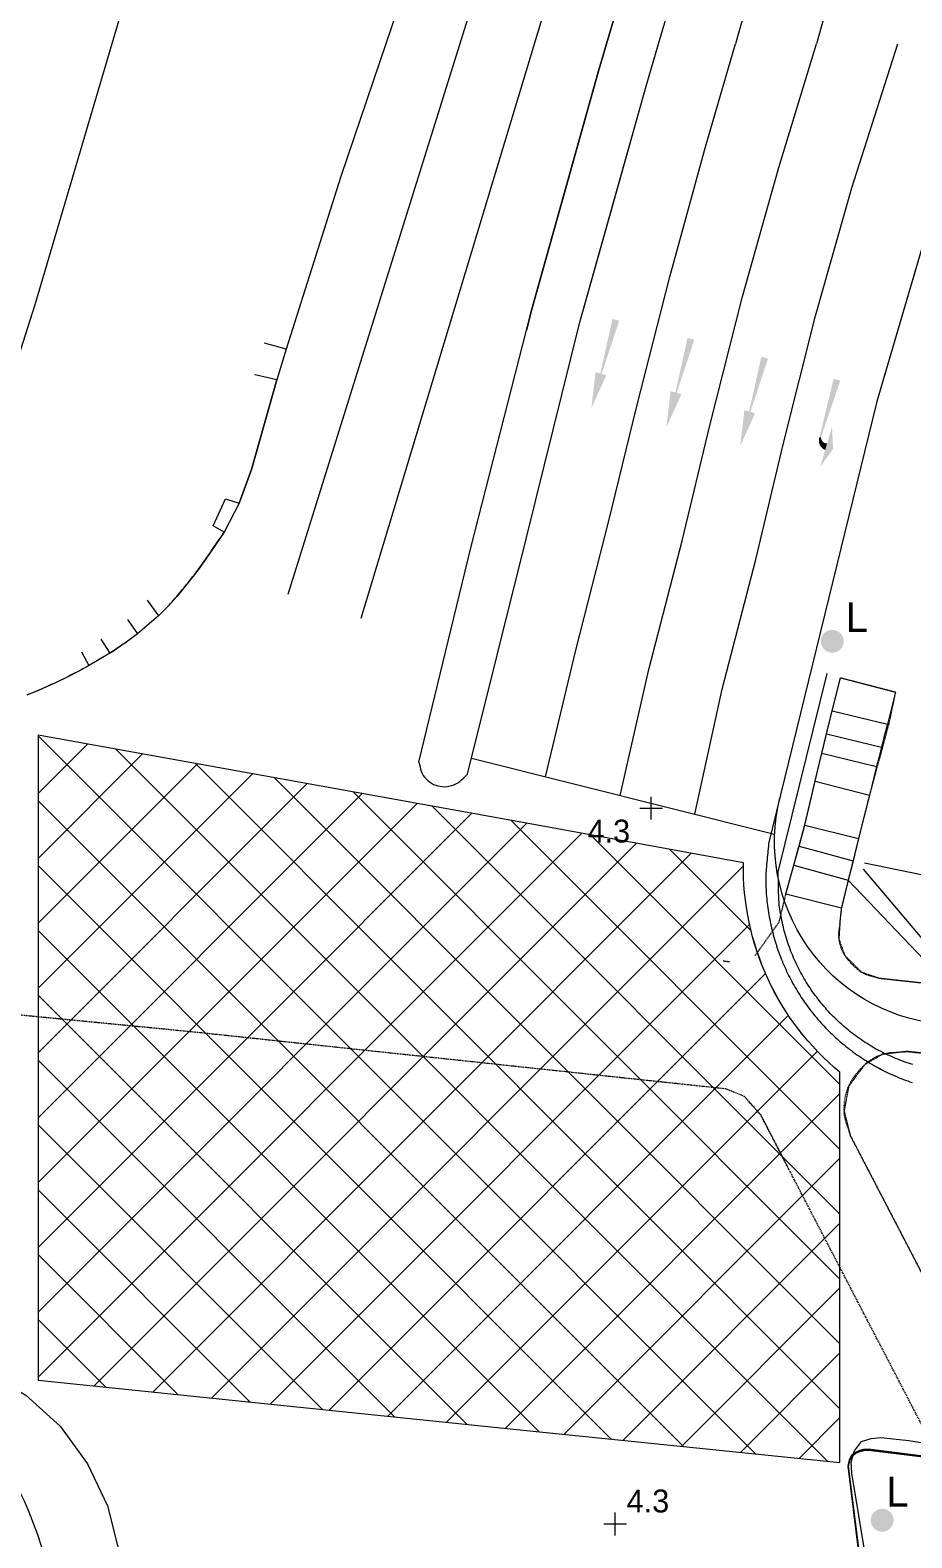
# Model space of a CAD drawing. Header units: millimetres. Extents: x 833924389 to 835767163, y 817400000 to 818811854.
# Drawn here: x 835228338 to 835266825, y 818534828 to 818600601 of the extents above; entities that cross this region are included whole.
import ezdxf
from ezdxf.enums import TextEntityAlignment as Align

# ---------------------------------------------------------------- set-up
doc = ezdxf.new("R2010")
doc.units = ezdxf.units.MM
doc.header["$LTSCALE"] = 10
doc.header["$MEASUREMENT"] = 0
doc.linetypes.add('11nw24d$1$DGN Style 5', pattern=[1.174922, 0.503538, -0.671384])
doc.linetypes.add('HIDDEN', pattern=[0.375, 0.25, -0.125])
doc.layers.add('01_Base_Plan', color=5, linetype='Continuous', lineweight=5)
doc.styles.add('11nw24d$0$Style-WORKING', font='WORKING.shx')
doc.styles.add('11nw24d$1$Style-ENGINEERING', font='ENGINEERING.shx')

# ---------------------------------------------------------------- blocks, each defined once
blk = doc.blocks.new('11nw24d$0$SPOTHT')
at = {"layer": '01_Base_Plan', "linetype": 'Continuous', "lineweight": 13}
for p, q in [((-0.5, 0), (0.5, 0)), ((0, -0.5), (0, 0.5))]:
    blk.add_line(p, q, dxfattribs=at)
blk = doc.blocks.new('11nw24d$0$UTILP')
at = {"layer": '01_Base_Plan', "linetype": 'Continuous', "lineweight": 13}
h = blk.add_hatch(color=256, dxfattribs=at)
edge = h.paths.add_edge_path()
edge.add_arc((0, 0), 0.5, 0, 360)

msp = doc.modelspace()

# ---------------------------------------------------------------- hatches: boundary and pattern name
at = {"layer": '01_Base_Plan'}
h = msp.add_hatch(color=256, dxfattribs=at)
edge = h.paths.add_edge_path()
edge.add_line((835263124, 818582573), (835263039, 818582281))
edge.add_spline(control_points=[(835263039, 818582281), (835262783, 818582406), (835262707, 818582650), (835262796, 818582851)], knot_values=[0, 0, 0, 0, 1, 1, 1, 1], weights=[1, 0.82636, 0.82636, 1], degree=3, periodic=0)
edge.add_line((835262796, 818582851), (835262855, 818582840))
edge.add_spline(control_points=[(835262855, 818582840), (835262869, 818582653), (835263000, 818582559), (835263124, 818582573)], knot_values=[0, 0, 0, 0, 1, 1, 1, 1], weights=[1, 0.82636, 0.82636, 1], degree=3, periodic=0)

# ---------------------------------------------------------------- linework, layer by layer
for p, q in [((835242784, 818574947), (835259294, 818629647)), ((835239601, 818575990), (835256212, 818629207)), ((835247430, 818568150), (835250000, 818578472)), ((835250000, 818566008), (835228682, 818569852)), ((835228682, 818569852), (835228682, 818541703)), ((835228682, 818569811), (835260006, 818538487)), ((835228682, 818567294), (835230849, 818569461)), ((835228682, 818564466), (835233246, 818569029)), ((835232083, 818569239), (835263158, 818538164)), ((835247601, 818568837), (835260836, 818565519)), ((835228682, 818561637), (835235642, 818568597)), ((835228682, 818558809), (835238038, 818568165)), ((835235534, 818568617), (835263687, 818540463)), ((835228682, 818555980), (835240434, 818567733)), ((835238984, 818567994), (835263687, 818543292)), ((835228682, 818553152), (835242831, 818567301)), ((835228682, 818566983), (835256854, 818538811)), ((835228682, 818550323), (835245227, 818566869)), ((835242435, 818567372), (835263687, 818546120)), ((835245886, 818566750), (835263687, 818548949)), ((835228682, 818547495), (835247623, 818566437)), ((835249336, 818566128), (835263687, 818551777)), ((835228682, 818544667), (835250020, 818566004)), ((835228682, 818541838), (835252412, 818565568)), ((835252793, 818565499), (835263687, 818554605)), ((835231124, 818541452), (835254805, 818565132)), ((835256252, 818564869), (835259805, 818561316)), ((835228682, 818564155), (835253703, 818539134)), ((835233689, 818541189), (835257197, 818564696)), ((835236255, 818540925), (835259469, 818564140)), ((835238820, 818540662), (835259742, 818561584)), ((835228682, 818561326), (835250551, 818539457)), ((835241385, 818540399), (835260436, 818559450)), ((835228682, 818558498), (835247399, 818539781)), ((835243950, 818540135), (835261437, 818557623)), ((835228682, 818555669), (835244246, 818540105)), ((835246515, 818539872), (835262699, 818556056)), ((835249080, 818539608), (835263687, 818554216)), ((835228682, 818552841), (835241094, 818540428)), ((835251645, 818539345), (835263687, 818551387)), ((835228682, 818550012), (835237942, 818540752)), ((835254210, 818539082), (835263687, 818548559)), ((835228682, 818547184), (835234790, 818541076)), ((835256775, 818538819), (835263687, 818545730)), ((835228682, 818544356), (835231638, 818541399)), ((835259341, 818538556), (835263687, 818542902)), ((835261906, 818538293), (835263687, 818540074))]:
    msp.add_line(p, q, dxfattribs=at)
at = {"layer": '01_Base_Plan', "linetype": 'HIDDEN', "ltscale": 10}
for p, q in [((835263342, 818570900), (835263713, 818572351)), ((835263713, 818572351), (835266109, 818571727)), ((835266109, 818571727), (835265809, 818570313)), ((835262602, 818567844), (835263342, 818570900)), ((835265809, 818570313), (835264973, 818567233)), ((835262148, 818565918), (835262602, 818567844)), ((835264973, 818567233), (835264496, 818565333)), ((835261329, 818562917), (835262148, 818565918)), ((835264496, 818565333), (835263748, 818562316)), ((835261034, 818561702), (835261329, 818562917)), ((835263748, 818562316), (835263691, 818561805)), ((835259985, 818560238), (835261034, 818561702)), ((835263691, 818561805), (835263636, 818560951)), ((835263636, 818560951), (835263896, 818560235)), ((835263896, 818560235), (835264621, 818559510)), ((835264621, 818559510), (835265401, 818559245)), ((835265401, 818559245), (835268515, 818558907)), ((835265536, 818555925), (835264763, 818555467)), ((835266618, 818556045), (835265536, 818555925)), ((835268193, 818555874), (835266618, 818556045)), ((835264763, 818555467), (835264063, 818554519)), ((835264063, 818554519), (835263865, 818553443)), ((835260234, 818553275), (835259520, 818554078)), ((835261412, 818550997), (835260234, 818553275)), ((835263865, 818553443), (835264132, 818552394)), ((835264132, 818552394), (835268857, 818543307))]:
    msp.add_line(p, q, dxfattribs=at)
at = {"layer": '01_Base_Plan', "linetype": 'Continuous'}
for p, q in [((835263342, 818570900), (835265755, 818570326)), ((835263100, 818569900), (835265501, 818569319)), ((835262896, 818569055), (835265287, 818568475)), ((835262148, 818565918), (835262602, 818567844)), ((835262602, 818567844), (835264973, 818567233)), ((835264973, 818567233), (835264496, 818565333)), ((835262148, 818565918), (835264496, 818565333)), ((835268426, 818558917), (835264047, 818563523)), ((835261329, 818562917), (835263748, 818562316))]:
    msp.add_line(p, q, dxfattribs=at)
at = {"layer": '01_Base_Plan', "linetype": 'Continuous', "flags": 128}
for points in [[(835255771, 818600000), (835264875, 818630694), (835265886, 818634208), (835267484, 818637772), (835272633, 818649661), (835273608, 818652012), (835274366, 818654460), (835277093, 818664142), (835284298, 818693551), (835289503, 818715212), (835294523, 818731172), (835299891, 818752699)], [(835296024, 818751555), (835297173, 818747174), (835293271, 818731525), (835288250, 818715560), (835283440, 818695682), (835283710, 818695637), (835283261, 818693766), (835283035, 818693860), (835275836, 818664473), (835273119, 818654828), (835272384, 818652454), (835271432, 818650159), (835265736, 818638636), (835262785, 818631314), (835253497, 818600000)], [(835255771, 818600000), (835264875, 818630694), (835265886, 818634208), (835267484, 818637772), (835272633, 818649661), (835273608, 818652012), (835274366, 818654460), (835277093, 818664142), (835284298, 818693551)], [(835253497, 818600000), (835262785, 818631314)], [(835229602, 818619835), (835248410, 818615191), (835248481, 818615118), (835248556, 818615048), (835248626, 818614975), (835248684, 818614896), (835248721, 818614807), (835248740, 818614711), (835248749, 818614609), (835248764, 818614436), (835243864, 818600000)], [(835233370, 818604979), (835231901, 818600000)], [(835231901, 818600000), (835228541, 818588611)], [(835243864, 818600000), (835241903, 818594221)], [(835250000, 818587517), (835250232, 818588423), (835253130, 818598764), (835253497, 818600000)], [(835250000, 818578472), (835252338, 818587858), (835255225, 818598160), (835255771, 818600000)], [(835253497, 818600000), (835253130, 818598764), (835251441, 818592739), (835250232, 818588423), (835250000, 818587517)], [(835250000, 818578472), (835252338, 818587858), (835253610, 818592397), (835255225, 818598160), (835255771, 818600000)], [(835269882, 818600000), (835265300, 818584406)], [(835241903, 818594221), (835239512, 818586679), (835238574, 818586939)], [(835267027, 818590283), (835265300, 818584406), (835260569, 818565109), (835260561, 818565006), (835260553, 818564906), (835260544, 818564806), (835260535, 818564706), (835260525, 818564606), (835260515, 818564506), (835260505, 818564407), (835260495, 818564307), (835260486, 818564207), (835260477, 818564107), (835260469, 818564007), (835260462, 818563908), (835260457, 818563808), (835260452, 818563708), (835260449, 818563608), (835260448, 818563509), (835260448, 818563409), (835260451, 818563310), (835260454, 818563210), (835260459, 818563110), (835260465, 818563010), (835260472, 818562910), (835260480, 818562811), (835260489, 818562711), (835260499, 818562611), (835260511, 818562511), (835260523, 818562411), (835260536, 818562312), (835260551, 818562212), (835260566, 818562113), (835260583, 818562014), (835260600, 818561916), (835260618, 818561817), (835260638, 818561720), (835260658, 818561622), (835260679, 818561524), (835260702, 818561427), (835260725, 818561330), (835260745, 818561251), (835260749, 818561233), (835260775, 818561136), (835260801, 818561039), (835260829, 818560943), (835260857, 818560846), (835260886, 818560750), (835260896, 818560721), (835260917, 818560655), (835260948, 818560559), (835260981, 818560464), (835261014, 818560370), (835261048, 818560276), (835261084, 818560182), (835261120, 818560089), (835261157, 818559996), (835261196, 818559904), (835261235, 818559813), (835261275, 818559722), (835261317, 818559630), (835261359, 818559540), (835261403, 818559449), (835261447, 818559359), (835261493, 818559270), (835261539, 818559181), (835261587, 818559092), (835261635, 818559004), (835261684, 818558917), (835261735, 818558830), (835261786, 818558744), (835261838, 818558658), (835261890, 818558573), (835261944, 818558489), (835261998, 818558405), (835262054, 818558322), (835262110, 818558240), (835262167, 818558158), (835262225, 818558077), (835262285, 818557996), (835262345, 818557916), (835262406, 818557836), (835262467, 818557757), (835262530, 818557678), (835262594, 818557600), (835262658, 818557523), (835262723, 818557447), (835262789, 818557371), (835262856, 818557297), (835262923, 818557223), (835262991, 818557149), (835263060, 818557077), (835263129, 818557006), (835263200, 818556935), (835263271, 818556865), (835263343, 818556795), (835263416, 818556727), (835263489, 818556659), (835263564, 818556591), (835263639, 818556525), (835263715, 818556459), (835263792, 818556394), (835263869, 818556330), (835263947, 818556267), (835264025, 818556204), (835264105, 818556143), (835264184, 818556082), (835264265, 818556023), (835264345, 818555964), (835264427, 818555906), (835264509, 818555850), (835264591, 818555794), (835264675, 818555738), (835264759, 818555684), (835264843, 818555631), (835264908, 818555591), (835264929, 818555578), (835265015, 818555526), (835265101, 818555476), (835265189, 818555426), (835265276, 818555377), (835265364, 818555329), (835265453, 818555282), (835265542, 818555235), (835265632, 818555190), (835265722, 818555146), (835265812, 818555103), (835265902, 818555061), (835265993, 818555020), (835266084, 818554980), (835266090, 818554978), (835266176, 818554941), (835266269, 818554903), (835266362, 818554866), (835266455, 818554830), (835266549, 818554795), (835266644, 818554760), (835266738, 818554727), (835266833, 818554695)], [(835228541, 818588611), (835226788, 818583136), (835223663, 818581889), (835220643, 818582678)], [(835245310, 818568660), (835246465, 818573465), (835247569, 818578018), (835250000, 818587517)], [(835237994, 818581429), (835239107, 818585342), (835238162, 818585569), (835238148, 818585572), (835238163, 818585572)], [(835265300, 818584406), (835260569, 818565109), (835260561, 818565006), (835260553, 818564906), (835260544, 818564806), (835260535, 818564706), (835260525, 818564606), (835260515, 818564506), (835260505, 818564407), (835260495, 818564307), (835260486, 818564207), (835260477, 818564107), (835260469, 818564007), (835260462, 818563907), (835260456, 818563808), (835260452, 818563708), (835260449, 818563608), (835260448, 818563509), (835260448, 818563409), (835260450, 818563310), (835260454, 818563210), (835260459, 818563110), (835260465, 818563010), (835260472, 818562910), (835260480, 818562810), (835260489, 818562711), (835260499, 818562611), (835260511, 818562511), (835260523, 818562411), (835260536, 818562312), (835260551, 818562212), (835260566, 818562113), (835260583, 818562014), (835260600, 818561916), (835260618, 818561817), (835260638, 818561719), (835260658, 818561622), (835260679, 818561524), (835260702, 818561427), (835260725, 818561330), (835260749, 818561233), (835260775, 818561136), (835260801, 818561039), (835260828, 818560943), (835260857, 818560846), (835260886, 818560750), (835260896, 818560721), (835260917, 818560654), (835260948, 818560559), (835260981, 818560464), (835261014, 818560370), (835261048, 818560276), (835261084, 818560182), (835261120, 818560089), (835261157, 818559996), (835261196, 818559904), (835261235, 818559813), (835261275, 818559721), (835261317, 818559630), (835261359, 818559540), (835261403, 818559449), (835261447, 818559359), (835261493, 818559270), (835261539, 818559181), (835261587, 818559092), (835261635, 818559004), (835261684, 818558917), (835261735, 818558830), (835261786, 818558744), (835261837, 818558658), (835261890, 818558573), (835261944, 818558489), (835261998, 818558405), (835262054, 818558322), (835262110, 818558240), (835262167, 818558158), (835262225, 818558077), (835262284, 818557996), (835262345, 818557915), (835262406, 818557836), (835262467, 818557757), (835262530, 818557678), (835262594, 818557600), (835262658, 818557523), (835262723, 818557447), (835262789, 818557371), (835262856, 818557297), (835262923, 818557223), (835262991, 818557149), (835263060, 818557077), (835263129, 818557006), (835263200, 818556935), (835263271, 818556865), (835263343, 818556795), (835263416, 818556727), (835263489, 818556659), (835263564, 818556591), (835263639, 818556525), (835263715, 818556459), (835263791, 818556394), (835263869, 818556330), (835263869, 818556330), (835263947, 818556267), (835264025, 818556204), (835264105, 818556143), (835264184, 818556082), (835264265, 818556023), (835264345, 818555964), (835264427, 818555906), (835264509, 818555850), (835264591, 818555794), (835264675, 818555738), (835264759, 818555684), (835264843, 818555631), (835264929, 818555578), (835265015, 818555526), (835265101, 818555475), (835265189, 818555426), (835265276, 818555377), (835265364, 818555329), (835265453, 818555281), (835265542, 818555235), (835265632, 818555190), (835265721, 818555146), (835265812, 818555103), (835265902, 818555061), (835265993, 818555020), (835266084, 818554980), (835266090, 818554978), (835266176, 818554941), (835266269, 818554903), (835266362, 818554866), (835266455, 818554830), (835266549, 818554795), (835266644, 818554760), (835266738, 818554727), (835266833, 818554695)], [(835236813, 818578707), (835236330, 818578983), (835236870, 818580155), (835237466, 818579972), (835237994, 818581429)], [(835233447, 818575731), (835233938, 818575055), (835233978, 818575092), (835234050, 818575161), (835234121, 818575230), (835234192, 818575301), (835234262, 818575372), (835234331, 818575444), (835234400, 818575517), (835234468, 818575591), (835234535, 818575665), (835234602, 818575739), (835234668, 818575815), (835234734, 818575891), (835234799, 818575967), (835234863, 818576044), (835234928, 818576121), (835234992, 818576198), (835235055, 818576276), (835235118, 818576354), (835235181, 818576432), (835235244, 818576510), (835235306, 818576589), (835235368, 818576667), (835235430, 818576746), (835235492, 818576824), (835235553, 818576903), (835235614, 818576982), (835235674, 818577062), (835235733, 818577143), (835235792, 818577223), (835235850, 818577305), (835235908, 818577386), (835235966, 818577468), (835236023, 818577550), (835236079, 818577632), (835236136, 818577715), (835236192, 818577798), (835236249, 818577880), (835236305, 818577963), (835236361, 818578046), (835236417, 818578129), (835236473, 818578212), (835236529, 818578295), (835236586, 818578378), (835236642, 818578460), (835236699, 818578543), (835236756, 818578625), (835236813, 818578707)], [(835247430, 818568150), (835250000, 818578472)], [(835232593, 818574891), (835233019, 818574265), (835232992, 818574243), (835232913, 818574181), (835232833, 818574120), (835232753, 818574059), (835232673, 818573999), (835232592, 818573939), (835232511, 818573880), (835232429, 818573822), (835232347, 818573764), (835232265, 818573708), (835232182, 818573651), (835232099, 818573596), (835232015, 818573541), (835231931, 818573487), (835231847, 818573434), (835231824, 818573420), (835231432, 818574039)], [(835230574, 818573473), (835230896, 818572877), (835230811, 818572830), (835230723, 818572782), (835230635, 818572734), (835230547, 818572687), (835230458, 818572640), (835230369, 818572594), (835230280, 818572548), (835230191, 818572502), (835230101, 818572456), (835230012, 818572411), (835229922, 818572367), (835229832, 818572322), (835229742, 818572278), (835229651, 818572235), (835229561, 818572191), (835229471, 818572149), (835229380, 818572106), (835229289, 818572064), (835229198, 818572022), (835229107, 818571981), (835229016, 818571939), (835228925, 818571899), (835228833, 818571858), (835228742, 818571818), (835228651, 818571779), (835228559, 818571740), (835228467, 818571701), (835228374, 818571664), (835228281, 818571627)], [(835260989, 818563885), (835263124, 818572534)], [(835263342, 818570900), (835263713, 818572351), (835266109, 818571727), (835265755, 818570326)], [(835262602, 818567844), (835262691, 818568210), (835262793, 818568632), (835262896, 818569055), (835262998, 818569477), (835263100, 818569900), (835263202, 818570322), (835263342, 818570900)], [(835265755, 818570326), (835265607, 818569739), (835265501, 818569319), (835265394, 818568897), (835265287, 818568475), (835265074, 818567633), (835264973, 818567233)], [(835245310, 818568660), (835245358, 818568464), (835245381, 818568366), (835245410, 818568270), (835245447, 818568179), (835245496, 818568092), (835245555, 818568011), (835245623, 818567935), (835245696, 818567866), (835245774, 818567804), (835245859, 818567747), (835245948, 818567699), (835246041, 818567663), (835246137, 818567637), (835246236, 818567616), (835246338, 818567603), (835246439, 818567598), (835246537, 818567603), (835246635, 818567619), (835246733, 818567644), (835246829, 818567679), (835246922, 818567721), (835247009, 818567769), (835247090, 818567824), (835247166, 818567889), (835247238, 818567959), (835247430, 818568150)], [(835261329, 818562917), (835261546, 818563711), (835261672, 818564172), (835261672, 818564172), (835261900, 818565008), (835261900, 818565008), (835262148, 818565918)], [(835261899, 818565008), (835261900, 818565008), (835264256, 818564365)], [(835264496, 818565333), (835264256, 818564365), (835264047, 818563523)], [(835261671, 818564172), (835261672, 818564172), (835264047, 818563523)], [(835270838, 818563009), (835264764, 818564255)], [(835266866, 818555471), (835266771, 818555500), (835266676, 818555531), (835266582, 818555564), (835266487, 818555597), (835266393, 818555632), (835266300, 818555668), (835266206, 818555705), (835266114, 818555743), (835266021, 818555782), (835265929, 818555822), (835265838, 818555864), (835265747, 818555906), (835265656, 818555950), (835265567, 818555994), (835265478, 818556039), (835265390, 818556086), (835265302, 818556133), (835265215, 818556182), (835265128, 818556232), (835265042, 818556283), (835264956, 818556335), (835264871, 818556388), (835264787, 818556442), (835264703, 818556497), (835264619, 818556553), (835264537, 818556610), (835264455, 818556668), (835264374, 818556727), (835264293, 818556787), (835264214, 818556848), (835264135, 818556909), (835264058, 818556972), (835263981, 818557035), (835263904, 818557100), (835263829, 818557165), (835263754, 818557232), (835263679, 818557299), (835263606, 818557367), (835263533, 818557437), (835263461, 818557507), (835263390, 818557578), (835263320, 818557649), (835263251, 818557722), (835263183, 818557795), (835263115, 818557869), (835263049, 818557944), (835262983, 818558020), (835262919, 818558096), (835262856, 818558173), (835262793, 818558250), (835262731, 818558329), (835262670, 818558409), (835262610, 818558489), (835262551, 818558570), (835262493, 818558652), (835262436, 818558735), (835262379, 818558818), (835262324, 818558902), (835262270, 818558986), (835262217, 818559071), (835262165, 818559157), (835262114, 818559243), (835262064, 818559329), (835262016, 818559416), (835261968, 818559504), (835261921, 818559592), (835261876, 818559681), (835261831, 818559771), (835261787, 818559861), (835261745, 818559952), (835261703, 818560044), (835261663, 818560136), (835261624, 818560228), (835261586, 818560321), (835261548, 818560414), (835261513, 818560508), (835261478, 818560601), (835261444, 818560695), (835261412, 818560790), (835261381, 818560884), (835261351, 818560980), (835261322, 818561075), (835261294, 818561172), (835261267, 818561268), (835261267, 818561268), (835261242, 818561365), (835261219, 818561456), (835261217, 818561463), (835261194, 818561560), (835261172, 818561658), (835261151, 818561756), (835261131, 818561855), (835261113, 818561953), (835261095, 818562052), (835261079, 818562151), (835261064, 818562249), (835261050, 818562348), (835261039, 818562447), (835261029, 818562546), (835261021, 818562645), (835261015, 818562745), (835261011, 818562845), (835261007, 818562945), (835261004, 818563045), (835261003, 818563145), (835261001, 818563246), (835261000, 818563346), (835260999, 818563446), (835260998, 818563547), (835260996, 818563647), (835260994, 818563747), (835260989, 818563885)], [(835264047, 818563523), (835263941, 818563092), (835263748, 818562316)], [(835268576, 818559443), (835264719, 818563993)], [(835270306, 818533414), (835269980, 818533131), (835269609, 818532801), (835269238, 818532461), (835268879, 818532119), (835268531, 818531760), (835268180, 818531400), (835267840, 818531039), (835267512, 818530670), (835267180, 818530289), (835266859, 818529900), (835266551, 818529510), (835266238, 818529119), (835265730, 818528420), (835264199, 818537650), (835264180, 818538150), (835264320, 818538619), (835264621, 818539029), (835265051, 818539166), (835265477, 818539213), (835266012, 818539150), (835266691, 818539080), (835267386, 818538966)], [(835264647, 818533189), (835264055, 818537925), (835264122, 818538199), (835264209, 818538391), (835264379, 818538522), (835264555, 818538602), (835264732, 818538643), (835264934, 818538657), (835268031, 818538274), (835271196, 818537882), (835271705, 818537817), (835275653, 818537313), (835275889, 818537260), (835275940, 818537228), (835275995, 818537181), (835276027, 818537133), (835276037, 818537061), (835275000, 818536273), (835273160, 818535014), (835272227, 818534376)]]:
    msp.add_lwpolyline(points, dxfattribs=at)
at = {"layer": '01_Base_Plan', "flags": 128}
for points in [[(835262686, 818612676), (835259133, 818600000)], [(835265948, 818611747), (835262661, 818600000)], [(835243864, 818600000), (835241903, 818594221), (835241714, 818593624), (835239512, 818586679), (835239107, 818585342), (835237994, 818581429), (835237466, 818579972), (835236813, 818578707), (835236023, 818577550), (835235674, 818577062), (835235181, 818576432), (835234734, 818575891), (835234331, 818575444), (835233938, 818575055), (835233019, 818574265), (835232673, 818573999), (835232347, 818573764), (835231819, 818573428), (835230892, 818572874), (835230458, 818572640), (835229922, 818572367), (835229471, 818572149), (835228925, 818571899), (835228559, 818571740), (835228188, 818571591)], [(835250831, 818568027), (835252157, 818573551), (835253577, 818579142), (835254818, 818584192), (835256254, 818589838), (835257823, 818595515), (835259133, 818600000)], [(835254093, 818567210), (835255350, 818572704), (835256796, 818578326), (835258009, 818583358), (835259436, 818588987), (835261014, 818594616), (835262661, 818600000)], [(835257353, 818566392), (835258544, 818571856), (835260016, 818577510), (835261200, 818582524), (835262618, 818588136), (835264205, 818593718), (835266217, 818600000)], [(835245310, 818568660), (835246465, 818573465), (835247569, 818578018), (835250000, 818587517)], [(835265300, 818584406), (835260569, 818565109), (835260561, 818565006), (835260553, 818564906), (835260544, 818564806), (835260535, 818564706), (835260525, 818564606), (835260515, 818564506), (835260505, 818564407), (835260495, 818564307), (835260486, 818564207), (835260477, 818564107), (835260469, 818564007), (835260462, 818563907), (835260456, 818563808), (835260452, 818563708), (835260449, 818563608), (835260448, 818563509), (835260448, 818563409), (835260450, 818563310), (835260454, 818563210), (835260459, 818563110), (835260465, 818563010), (835260472, 818562910), (835260480, 818562810), (835260489, 818562711), (835260499, 818562611), (835260511, 818562511), (835260523, 818562411), (835260536, 818562312), (835260551, 818562212), (835260566, 818562113), (835260583, 818562014), (835260600, 818561916), (835260618, 818561817), (835260638, 818561719), (835260658, 818561622), (835260679, 818561524), (835260702, 818561427), (835260725, 818561330), (835260745, 818561251), (835260749, 818561233), (835260775, 818561136), (835260801, 818561039), (835260828, 818560943), (835260857, 818560846), (835260886, 818560750), (835260896, 818560721), (835260917, 818560654), (835260948, 818560559), (835260981, 818560464), (835261014, 818560370), (835261048, 818560276), (835261084, 818560182), (835261120, 818560089), (835261157, 818559996), (835261196, 818559904), (835261235, 818559813), (835261275, 818559721), (835261317, 818559630), (835261359, 818559540), (835261403, 818559449), (835261447, 818559359), (835261493, 818559270), (835261539, 818559181), (835261587, 818559092), (835261635, 818559004), (835261684, 818558917), (835261735, 818558830), (835261786, 818558744), (835261837, 818558658), (835261890, 818558573), (835261944, 818558489), (835261998, 818558405), (835262054, 818558322), (835262110, 818558240), (835262167, 818558158), (835262225, 818558077), (835262284, 818557996), (835262345, 818557915), (835262406, 818557836), (835262467, 818557757), (835262530, 818557678), (835262594, 818557600), (835262658, 818557523), (835262723, 818557447), (835262789, 818557371), (835262856, 818557297), (835262923, 818557223), (835262991, 818557149), (835263060, 818557077), (835263129, 818557006), (835263200, 818556935), (835263271, 818556865), (835263343, 818556795), (835263416, 818556727), (835263489, 818556659), (835263564, 818556591), (835263639, 818556525), (835263715, 818556459), (835263791, 818556394), (835263869, 818556330), (835263947, 818556267), (835264025, 818556204), (835264105, 818556143), (835264184, 818556082), (835264265, 818556023), (835264345, 818555964), (835264427, 818555906), (835264509, 818555850), (835264591, 818555794), (835264675, 818555738), (835264759, 818555684), (835264843, 818555631), (835264908, 818555591), (835264929, 818555578), (835265015, 818555526), (835265101, 818555475), (835265189, 818555426), (835265276, 818555377), (835265364, 818555329), (835265453, 818555281), (835265542, 818555235), (835265632, 818555190), (835265721, 818555146), (835265812, 818555103), (835265902, 818555061), (835265993, 818555020), (835266084, 818554980), (835266090, 818554978), (835266176, 818554941), (835266269, 818554903), (835266362, 818554866), (835266455, 818554830), (835266549, 818554795), (835266644, 818554760), (835266738, 818554727), (835266833, 818554695)], [(835245310, 818568660), (835245358, 818568464), (835245381, 818568366), (835245410, 818568270), (835245447, 818568179), (835245496, 818568092), (835245555, 818568011), (835245623, 818567935), (835245696, 818567866), (835245774, 818567804), (835245859, 818567747), (835245948, 818567699), (835246041, 818567663), (835246137, 818567637), (835246236, 818567616), (835246338, 818567603), (835246439, 818567598), (835246537, 818567603), (835246635, 818567619), (835246733, 818567644), (835246829, 818567679), (835246922, 818567721), (835247009, 818567769), (835247090, 818567824), (835247166, 818567889), (835247238, 818567959), (835247430, 818568150)], [(835117604, 818565966), (835128315, 818563615), (835137502, 818561598), (835148321, 818561574), (835151112, 818561453), (835152787, 818561360), (835154002, 818561124), (835175432, 818555769), (835183630, 818553606), (835191220, 818551604), (835216280, 818544994), (835223565, 818542973), (835224490, 818542726), (835226403, 818542072), (835228146, 818541048), (835229648, 818539695), (835230843, 818538059), (835231708, 818536227), (835232210, 818534265), (835233463, 818527863), (835235074, 818521541), (835237037, 818515319), (835238176, 818512307)], [(835259471, 818564282), (835250000, 818566008)], [(835263687, 818538110), (835263687, 818555140)], [(835228682, 818541703), (835250000, 818539514)], [(835250000, 818539514), (835254149, 818539088)], [(835254149, 818539088), (835263687, 818538110)], [(835264632, 818533224), (835264040, 818537960), (835264107, 818538234), (835264194, 818538426), (835264364, 818538557), (835264540, 818538637), (835264717, 818538678), (835264919, 818538692), (835268016, 818538309), (835271181, 818537917), (835271690, 818537852), (835275638, 818537348), (835275874, 818537295), (835275925, 818537263), (835275980, 818537216), (835276012, 818537168), (835276022, 818537096), (835274985, 818536308)], [(835274987, 818536306), (835276024, 818537094), (835276014, 818537166), (835275982, 818537214), (835275927, 818537261), (835275876, 818537293), (835275640, 818537346), (835271692, 818537850), (835271183, 818537915), (835268018, 818538307), (835264921, 818538690), (835264719, 818538676), (835264542, 818538635), (835264366, 818538555), (835264196, 818538424), (835264109, 818538232), (835264042, 818537958), (835264634, 818533222)]]:
    msp.add_lwpolyline(points, dxfattribs=at)
msp.add_lwpolyline([(835250000, 818566008), (835228682, 818569852), (835228682, 818541703), (835250000, 818539514), (835254149, 818539088), (835263687, 818538110), (835263687, 818555140), (835263687, 818555140, -0.228441), (835259471, 818564282), (835259471, 818564282)], format="xyb", close=True, dxfattribs=at)
at = {"layer": '01_Base_Plan', "linetype": '11nw24d$1$DGN Style 5', "flags": 128}
for points in [[(835263748, 818562316), (835263737, 818562217), (835263725, 818562117), (835263713, 818562018), (835263702, 818561919), (835263693, 818561819), (835263683, 818561719), (835263671, 818561619), (835263659, 818561518), (835263646, 818561418), (835263636, 818561317), (835263629, 818561217), (835263626, 818561118), (835263629, 818561019), (835263640, 818560922), (835263658, 818560824), (835263681, 818560725), (835263709, 818560627), (835263743, 818560530), (835263783, 818560436), (835263828, 818560346), (835263879, 818560261), (835263935, 818560180), (835263995, 818560100), (835264058, 818560022), (835264124, 818559945), (835264194, 818559870), (835264266, 818559798), (835264340, 818559728), (835264417, 818559662), (835264495, 818559600), (835264575, 818559541), (835264657, 818559488), (835264744, 818559443), (835264835, 818559406), (835264931, 818559375), (835265028, 818559347), (835265127, 818559322), (835265226, 818559296), (835265401, 818559245), (835268426, 818558917)], [(835280775, 818530343), (835277514, 818529017), (835277422, 818529055), (835277329, 818529092), (835277236, 818529130), (835277174, 818529155), (835277144, 818529167), (835277051, 818529205), (835276958, 818529243), (835276866, 818529280), (835276773, 818529318), (835276680, 818529355), (835276588, 818529393), (835276514, 818529423), (835276501, 818529428), (835276501, 818529428), (835276495, 818529430), (835276399, 818529464), (835276301, 818529494), (835276204, 818529526), (835276115, 818529569), (835276039, 818529628), (835275971, 818529698), (835275909, 818529776), (835275851, 818529858), (835275794, 818529943), (835275738, 818530028), (835275694, 818530128), (835273160, 818535014), (835271705, 818537817), (835268857, 818543307), (835264132, 818552394), (835264094, 818552532), (835264064, 818552628), (835264032, 818552725), (835264000, 818552822), (835263970, 818552918), (835263941, 818553015), (835263915, 818553112), (835263893, 818553209), (835263877, 818553306), (835263867, 818553404), (835263864, 818553501), (835263865, 818553601), (835263870, 818553702), (835263879, 818553803), (835263892, 818553904), (835263908, 818554005), (835263929, 818554106), (835263953, 818554205), (835263982, 818554302), (835264014, 818554396), (835264050, 818554488), (835264090, 818554577), (835264135, 818554665), (835264184, 818554752), (835264237, 818554838), (835264293, 818554922), (835264353, 818555005), (835264415, 818555086), (835264479, 818555165), (835264546, 818555242), (835264614, 818555317), (835264684, 818555389), (835264754, 818555458), (835264827, 818555525), (835264904, 818555589), (835264908, 818555591), (835264986, 818555649), (835265071, 818555706), (835265158, 818555759), (835265248, 818555807), (835265340, 818555851), (835265432, 818555889), (835265526, 818555922), (835265620, 818555948), (835265716, 818555969), (835265814, 818555985), (835265913, 818555997), (835266013, 818556006), (835266093, 818556011), (835266114, 818556012), (835266215, 818556018), (835266317, 818556023), (835266418, 818556028), (835266518, 818556035), (835266618, 818556045), (835268191, 818555874), (835268251, 818555868)]]:
    msp.add_lwpolyline(points, dxfattribs=at)
at = {"layer": '01_Base_Plan', "linetype": 'HIDDEN', "ltscale": 5}
msp.add_lwpolyline([(835258583, 818559997), (835258875, 818559966)], dxfattribs=at)
at = {"layer": '01_Base_Plan', "linetype": 'HIDDEN', "ltscale": 20}
msp.add_lwpolyline([(835271004, 818519226), (835271008, 818519240), (835271144, 818519699), (835271207, 818519912), (835271407, 818520466), (835272295, 818522533), (835273571, 818524681), (835273903, 818525227), (835274082, 818525791), (835274108, 818526227), (835274059, 818526444), (835274025, 818526593), (835273860, 818527064), (835273860, 818527064), (835270731, 818533082), (835268581, 818537216), (835268031, 818538274), (835261412, 818550997), (835260234, 818553275), (835259520, 818554078), (835258709, 818554412), (835258709, 818554412), (835235513, 818556888), (835221697, 818558239)], dxfattribs=at)
at = {"layer": '01_Base_Plan', "linetype": 'Continuous', "flags": 128}
msp.add_lwpolyline([(835218082, 818544846, -0.276918), (835229094, 818533456)], format="xyb", dxfattribs=at)
at = {"layer": '01_Base_Plan', "linetype": 'Continuous', "extrusion": (0, 0, -1)}
msp.add_arc((-835268830, 818565205), 8000, 276.34883, 13.77536, dxfattribs=at)
at = {"layer": '01_Base_Plan', "extrusion": (0, 0, -1)}
msp.add_arc((-835271062, 818564084), 11592, 309.50651, 0.97819, dxfattribs=at)
at = {"layer": '01_Base_Plan'}
msp.add_open_spline([(835221087, 818440487), (835222118, 818440134), (835224136, 818439316), (835226108, 818438390), (835228027, 818437360), (835229887, 818436227), (835231684, 818434995), (835233250, 818433881), (835233612, 818433614), (835233963, 818433333), (835234303, 818433039), (835234631, 818432731), (835234947, 818432411), (835235250, 818432079), (835235539, 818431734), (835235815, 818431379), (835236076, 818431013), (835236323, 818430638), (835236555, 818430252), (835236772, 818429858), (835237714, 818428988), (835238811, 818428428), (835240016, 818428173), (835241246, 818428239), (835242416, 818428623), (835243447, 818429299), (835244266, 818430218), (835244818, 818431320), (835245064, 818432526), (835244988, 818433756), (835244596, 818434923), (835243913, 818435948), (835243463, 818436704), (835243079, 818437495), (835242764, 818438315), (835242520, 818439160), (835242348, 818440022), (835242251, 818440896), (835242228, 818441775), (835242280, 818442653), (835242407, 818443523), (835242607, 818444379), (835242879, 818445215), (835243222, 818446024), (835243645, 818446778), (835244118, 818447502), (835244638, 818448192), (835245203, 818448847), (835245811, 818449462), (835246458, 818450035), (835247142, 818450563), (835247860, 818451044), (835248609, 818451477), (835249385, 818451858), (835250184, 818452187), (835251004, 818452462), (835252213, 818452672), (835253327, 818453189), (835254269, 818453976), (835254975, 818454981), (835255397, 818456134), (835255506, 818457357), (835255294, 818458566), (835254776, 818459679), (835253988, 818460620), (835252982, 818461325), (835251829, 818461746), (835250606, 818461853), (835250502, 818461833), (835248357, 818461795), (835246212, 818461867), (835244073, 818462049), (835241947, 818462340), (835239839, 818462741), (835237754, 818463248), (835235697, 818463863), (835233675, 818464582), (835231693, 818465403), (835229755, 818466326), (835227867, 818467347), (835226034, 818468463), (835225593, 818468759), (835224244, 818469656), (835223005, 818470701), (835221894, 818471881), (835220925, 818473179), (835220110, 818474580), (835219461, 818476064), (835218985, 818477613), (835218688, 818479206), (835218576, 818480823), (835218648, 818482442), (835218905, 818484042), (835219343, 818485602), (835219599, 818486283), (835219917, 818486938), (835220293, 818487562), (835220724, 818488148), (835221207, 818488693), (835221737, 818489192), (835222311, 818489641), (835222923, 818490035), (835223568, 818490372), (835224242, 818490649), (835224938, 818490863), (835225650, 818491013), (835226860, 818491223), (835227974, 818491740), (835228916, 818492527), (835229622, 818493532), (835230043, 818494685), (835230152, 818495908), (835229940, 818497117), (835229422, 818498230), (835228634, 818499172), (835227629, 818499876), (835226475, 818500297), (835225252, 818500404), (835225149, 818500385), (835223003, 818500346), (835220858, 818500418), (835218720, 818500600), (835216594, 818500892), (835214485, 818501292), (835212400, 818501800), (835210344, 818502414), (835208322, 818503133), (835206339, 818503955), (835204401, 818504877), (835202514, 818505898), (835200681, 818507014), (835200240, 818507310), (835198890, 818508207), (835197652, 818509252), (835196541, 818510432), (835195571, 818511730), (835194757, 818513131), (835194107, 818514615), (835193631, 818516164), (835193335, 818517758), (835193222, 818519374), (835193295, 818520993), (835193551, 818522593), (835193989, 818524153), (835194246, 818524834), (835194563, 818525489), (835194939, 818526113), (835195370, 818526700), (835195853, 818527245), (835196384, 818527743), (835196957, 818528192), (835197569, 818528586), (835198215, 818528923), (835198888, 818529200), (835199584, 818529414), (835200296, 818529564), (835201506, 818529774), (835202620, 818530291), (835203562, 818531078), (835204268, 818532083), (835204690, 818533236), (835204798, 818534459), (835204586, 818535668), (835204069, 818536782), (835203280, 818537723), (835202275, 818538428), (835201121, 818538848), (835199898, 818538955), (835199795, 818538936), (835197617, 818538950), (835195443, 818539081), (835193279, 818539330), (835191131, 818539696), (835189007, 818540177), (835186912, 818540772), (835184852, 818541479), (835182833, 818542297), (835180861, 818543222), (835178942, 818544253), (835177082, 818545386), (835175285, 818546618), (835173719, 818547732), (835173357, 818547998), (835173006, 818548279), (835172666, 818548574), (835172338, 818548881), (835172022, 818549202), (835171719, 818549534), (835171430, 818549878), (835171154, 818550233), (835170893, 818550599), (835170646, 818550975), (835170414, 818551360), (835170169, 818551798), (835169255, 818552624), (835168158, 818553184), (835166953, 818553440), (835165723, 818553373), (835164553, 818552989), (835163523, 818552314), (835162703, 818551394), (835162152, 818550293), (835161905, 818549086), (835161981, 818547857), (835162374, 818546689), (835163056, 818545664), (835163506, 818544909), (835163890, 818544118), (835164205, 818543297), (835164449, 818542453), (835164621, 818541590), (835164718, 818540717), (835164741, 818539838), (835164689, 818538960), (835164562, 818538090), (835164444, 818537583), (835164401, 818537412), (835164355, 818537241), (835164307, 818537072), (835164256, 818536903), (835164202, 818536735), (835164145, 818536568), (835164085, 818536402), (835164023, 818536237), (835163958, 818536073), (835163891, 818535911), (835163820, 818535749), (835163747, 818535588), (835163324, 818534835), (835162851, 818534111), (835162331, 818533420), (835161766, 818532766), (835161158, 818532151), (835160511, 818531578), (835159827, 818531050), (835159109, 818530568), (835158360, 818530136), (835157585, 818529754), (835157314, 818529643), (835157585, 818529754), (835156785, 818529425), (835155965, 818529151), (835154756, 818528940), (835153642, 818528424), (835152700, 818527637), (835151994, 818526632), (835151572, 818525479), (835151464, 818524256), (835151675, 818523047), (835152193, 818521933), (835152982, 818520992), (835153987, 818520287), (835155140, 818519867), (835156363, 818519760), (835156467, 818519779), (835158613, 818519817), (835160757, 818519746), (835162896, 818519564), (835165022, 818519272), (835167130, 818518872), (835169215, 818518364), (835171272, 818517750), (835173294, 818517031), (835175276, 818516209), (835177214, 818515287), (835179102, 818514266), (835180935, 818513150), (835181376, 818512854), (835182725, 818511957), (835183964, 818510912), (835185075, 818509732), (835186044, 818508434), (835186859, 818507033), (835187509, 818505548), (835187985, 818503999), (835188281, 818502406), (835188393, 818500790), (835188321, 818499171), (835188064, 818497571), (835187626, 818496011), (835187370, 818495329), (835187052, 818494674), (835186676, 818494051), (835186245, 818493464), (835185762, 818492919), (835185232, 818492420), (835184658, 818491972), (835184046, 818491578), (835183401, 818491241), (835182727, 818490964), (835182031, 818490750), (835181319, 818490600), (835180109, 818490389), (835179406, 818490063), (835179047, 818489897), (835179004, 818489862), (835178607, 818489548), (835178490, 818489451), (835178476, 818489439), (835177999, 818488827), (835177799, 818488571), (835177339, 818487550), (835177132, 818486449), (835177192, 818485331), (835177514, 818484258), (835178080, 818483292), (835178858, 818482487), (835179805, 818481889), (835180866, 818481532), (835181982, 818481435), (835182507, 818481455), (835183033, 818481469), (835183559, 818481476), (835184084, 818481477), (835184610, 818481471), (835185136, 818481459), (835185661, 818481440), (835186186, 818481415), (835186711, 818481383), (835187236, 818481345), (835187760, 818481300), (835188041, 818481273), (835188292, 818481248), (835188474, 818480982), (835188477, 818480981), (835190376, 818480721), (835192484, 818480321), (835194569, 818479813), (835196625, 818479199), (835198648, 818478480), (835200630, 818477658), (835202568, 818476736), (835204456, 818475715), (835206288, 818474599), (835206729, 818474303), (835208079, 818473406), (835209317, 818472360), (835210428, 818471181), (835211398, 818469882), (835212213, 818468482), (835212862, 818466997), (835213338, 818465448), (835213635, 818463855), (835213747, 818462239), (835213675, 818460620), (835213477, 818459389), (835213502, 818459385), (835213418, 818459020), (835212980, 818457460), (835212723, 818456778), (835212406, 818456123), (835212030, 818455500), (835211599, 818454913), (835211116, 818454368), (835210585, 818453869), (835210012, 818453421), (835209400, 818453027), (835208754, 818452690), (835208081, 818452413), (835207385, 818452199), (835206673, 818452049), (835205463, 818451838), (835204349, 818451322), (835203407, 818450534), (835202701, 818449530), (835202280, 818448377), (835202171, 818447154), (835202383, 818445944), (835202901, 818444831), (835203689, 818443890), (835204694, 818443185), (835205848, 818442765), (835207071, 818442657), (835207174, 818442677), (835209352, 818442663), (835211527, 818442531), (835213690, 818442282), (835215838, 818441917), (835217962, 818441436), (835220057, 818440841), (835221087, 818440487)], degree=1, knots=[0, 0, 0.002445, 0.007336, 0.012227, 0.017117, 0.022008, 0.026898, 0.031214, 0.032224, 0.033234, 0.034243, 0.035253, 0.036262, 0.037272, 0.038282, 0.039291, 0.040301, 0.04131, 0.04232, 0.04333, 0.046209, 0.048975, 0.05174, 0.054506, 0.057272, 0.060037, 0.062803, 0.065568, 0.068334, 0.071099, 0.073865, 0.076631, 0.078605, 0.080579, 0.082553, 0.084527, 0.086501, 0.088475, 0.090449, 0.092423, 0.094396, 0.09637, 0.098344, 0.100318, 0.102259, 0.104201, 0.106142, 0.108083, 0.110024, 0.111965, 0.113906, 0.115847, 0.117788, 0.119729, 0.12167, 0.123611, 0.126368, 0.129124, 0.131881, 0.134638, 0.137394, 0.140151, 0.142908, 0.145664, 0.148421, 0.151178, 0.153935, 0.156691, 0.156927, 0.161746, 0.166564, 0.171383, 0.176201, 0.18102, 0.185838, 0.190657, 0.195476, 0.200294, 0.205113, 0.209931, 0.21475, 0.215942, 0.219581, 0.223219, 0.226857, 0.230496, 0.234134, 0.237772, 0.241411, 0.245049, 0.248688, 0.252326, 0.255964, 0.259603, 0.261237, 0.262872, 0.264507, 0.266141, 0.267776, 0.269411, 0.271046, 0.27268, 0.274315, 0.27595, 0.277584, 0.279219, 0.281976, 0.284732, 0.287489, 0.290246, 0.293003, 0.295759, 0.298516, 0.301273, 0.304029, 0.306786, 0.309543, 0.312299, 0.312535, 0.317354, 0.322172, 0.326991, 0.33181, 0.336628, 0.341447, 0.346265, 0.351084, 0.355902, 0.360721, 0.365539, 0.370358, 0.371551, 0.375189, 0.378827, 0.382466, 0.386104, 0.389742, 0.393381, 0.397019, 0.400657, 0.404296, 0.407934, 0.411572, 0.415211, 0.416845, 0.41848, 0.420115, 0.42175, 0.423384, 0.425019, 0.426654, 0.428288, 0.429923, 0.431558, 0.433193, 0.434827, 0.437584, 0.440341, 0.443097, 0.445854, 0.448611, 0.451367, 0.454124, 0.456881, 0.459637, 0.462394, 0.465151, 0.467908, 0.468144, 0.473034, 0.477925, 0.482815, 0.487706, 0.492597, 0.497487, 0.502378, 0.507268, 0.512159, 0.51705, 0.52194, 0.526831, 0.531147, 0.532156, 0.533166, 0.534176, 0.535185, 0.536195, 0.537204, 0.538214, 0.539224, 0.540233, 0.541243, 0.542252, 0.54338, 0.546145, 0.548911, 0.551677, 0.554442, 0.557208, 0.559973, 0.562739, 0.565504, 0.56827, 0.571036, 0.573801, 0.576567, 0.578541, 0.580515, 0.582489, 0.584463, 0.586437, 0.588411, 0.590385, 0.592359, 0.594333, 0.595502, 0.595898, 0.596294, 0.59669, 0.597086, 0.597482, 0.597878, 0.598274, 0.59867, 0.599065, 0.599461, 0.599857, 0.600253, 0.602194, 0.604135, 0.606076, 0.608017, 0.609958, 0.611899, 0.61384, 0.615782, 0.617723, 0.619664, 0.62032, 0.620976, 0.622917, 0.624858, 0.627615, 0.630372, 0.633129, 0.635885, 0.638642, 0.641399, 0.644155, 0.646912, 0.649669, 0.652425, 0.655182, 0.657939, 0.658175, 0.662993, 0.667812, 0.67263, 0.677449, 0.682267, 0.687086, 0.691905, 0.696723, 0.701542, 0.70636, 0.711179, 0.715997, 0.71719, 0.720828, 0.724467, 0.728105, 0.731743, 0.735382, 0.73902, 0.742658, 0.746297, 0.749935, 0.753573, 0.757212, 0.76085, 0.762485, 0.76412, 0.765754, 0.767389, 0.769024, 0.770658, 0.772293, 0.773928, 0.775562, 0.777197, 0.778832, 0.780467, 0.783223, 0.784965, 0.785852, 0.785976, 0.787112, 0.787454, 0.787496, 0.789239, 0.789968, 0.792482, 0.794996, 0.797511, 0.800025, 0.802539, 0.805054, 0.807568, 0.810082, 0.812597, 0.813777, 0.814958, 0.816139, 0.817319, 0.8185, 0.81968, 0.820861, 0.822041, 0.823222, 0.824402, 0.825583, 0.826219, 0.826783, 0.827509, 0.827516, 0.831818, 0.836636, 0.841455, 0.846274, 0.851092, 0.855911, 0.860729, 0.865548, 0.870366, 0.871559, 0.875197, 0.878836, 0.882474, 0.886112, 0.889751, 0.893389, 0.897027, 0.900666, 0.904304, 0.907942, 0.910742, 0.910799, 0.91164, 0.915278, 0.916913, 0.918548, 0.920182, 0.921817, 0.923452, 0.925086, 0.926721, 0.928356, 0.929991, 0.931625, 0.93326, 0.934895, 0.937651, 0.940408, 0.943165, 0.945921, 0.948678, 0.951435, 0.954192, 0.956948, 0.959705, 0.962462, 0.965218, 0.967975, 0.968211, 0.973102, 0.977992, 0.982883, 0.987773, 0.992664, 0.997555, 1, 1], dxfattribs=at)
for points in [[(835253223, 818585619), (835253758, 818588004), (835253282, 818585603), (835254050, 818587923)], [(835256501, 818584792), (835257036, 818587177), (835256560, 818584776), (835257328, 818587096)], [(835259720, 818583966), (835260255, 818586351), (835259779, 818583950), (835260547, 818586270)], [(835252835, 818584109), (835253017, 818585677), (835253487, 818585546)], [(835256113, 818583282), (835256295, 818584850), (835256765, 818584719)], [(835259332, 818582456), (835259514, 818584024), (835259984, 818583893)], [(835263387, 818582338), (835262826, 818581549), (835263337, 818583305)]]:
    msp.add_solid(points, dxfattribs=at)
at = {"layer": '01_Base_Plan', "extrusion": (0, 0, -1)}
msp.add_solid([(-835262796, 818582851), (-835263409, 818585394), (-835262856, 818582840), (-835263701, 818585309)], dxfattribs=at)

# ---------------------------------------------------------------- block references
at = {"layer": '01_Base_Plan', "linetype": 'Continuous', "xscale": 1000, "yscale": 1000, "zscale": 1000}
for name, p in [('11nw24d$0$UTILP', (835263349, 818573941)), ('11nw24d$0$SPOTHT', (835255444, 818566661, 4300)), ('11nw24d$0$SPOTHT', (835253875, 818535437, 4300)), ('11nw24d$0$UTILP', (835265529, 818535596))]:
    msp.add_blockref(name, p, dxfattribs=at)

# ---------------------------------------------------------------- texts
at = {"layer": '01_Base_Plan', "linetype": 'Continuous'}
for s, height, style, p in [('L', 1300, '11nw24d$0$Style-WORKING', (835263943, 818574342)), ('L', 1300, '11nw24d$0$Style-WORKING', (835265713, 818536195)), ('4.3', 1000, '11nw24d$1$Style-ENGINEERING', (835254375, 818535937, 4300))]:
    msp.add_text(s, height=height, dxfattribs=dict(at, style=style)).set_placement(p)
at = {"layer": '01_Base_Plan', "linetype": 'Continuous', "style": '11nw24d$1$Style-ENGINEERING'}
msp.add_text('4.3', height=1000, dxfattribs=at).set_placement((835254527, 818566161, 4300), align=Align.TOP_RIGHT)

doc.saveas('drawing.dxf')
